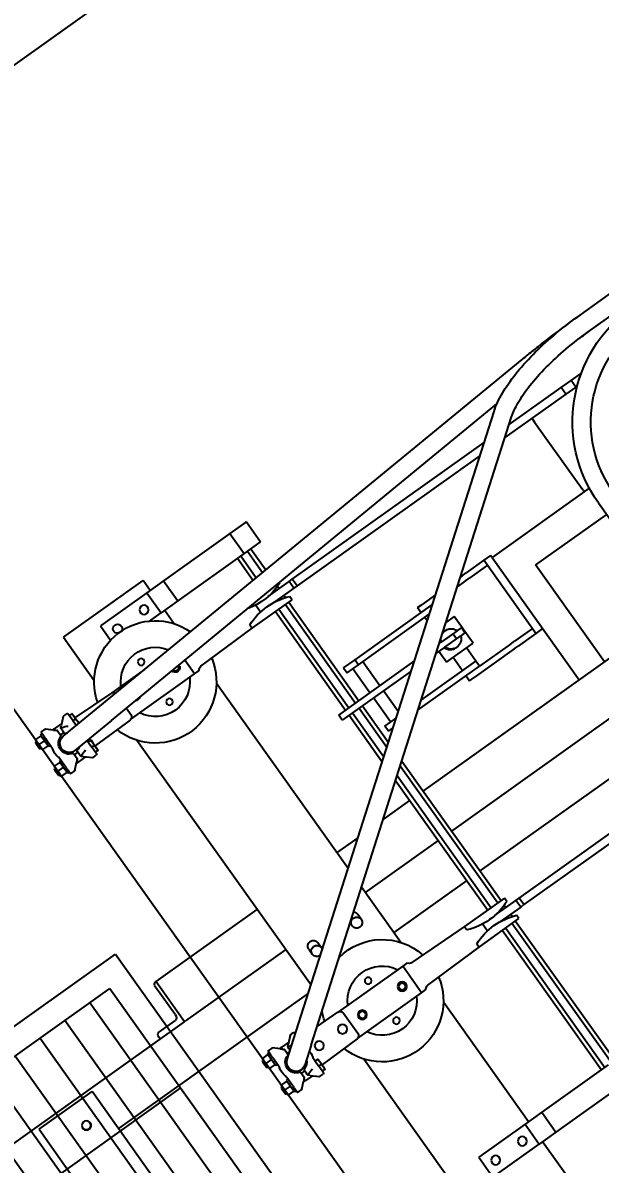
# Model space of a CAD drawing. Header units: feet. Extents: x 2321988 to 2329858, y 6722724 to 6730499.
# Drawn here: x 2326040.47 to 2326043.43, y 6726808.98 to 6726814.81 of the extents above; entities that cross this region are included whole.
import ezdxf

# ---------------------------------------------------------------- set-up
doc = ezdxf.new("R2010")
doc.units = ezdxf.units.FT
doc.header["$MEASUREMENT"] = 0
doc.header["$PDSIZE"] = 5
doc.layers.add('BESS Dimensions', color=3, linetype='Continuous')
doc.layers.add('C-BESS-EQUIPMENT', color=255, linetype='Continuous')
doc.styles.add('TG_DIMS', font='arial.ttf')
doc.dimstyles.new('TG-PROPOSED-ANNO', dxfattribs={"dimtxt": 0.1, "dimasz": 0.1, "dimexe": 0.05, "dimexo": 0.05, "dimgap": 0.02, "dimtad": 0, "dimtih": 1, "dimtoh": 1, "dimdsep": 46, "dimtxsty": 'TG_DIMS', "dimcen": 0, "dimclrd": 256, "dimclre": 256, "dimclrt": 256, "dimaunit": 1, "dimadec": 6, "dimazin": 2, "dimtfac": 1, "dimtofl": 0, "dimtmove": 1, "dimatfit": 3, "dimfxl": 1, "dimtolj": 1, "dimtzin": 0, "dimarcsym": 0})

# ---------------------------------------------------------------- blocks, each defined once
blk = doc.blocks.new('Midpoint Site Plan$0$GA 34.5kV 10MVAR Cap Bank top')
at = {"color": 0}
for p, q in [((-35.431, -29.332), (-35.431, 29.322)), ((-66.94, -9.927), (-66.94, 9.573)), ((-60.94, 9.573), (-60.94, 0.573)), ((-64.69, -0.927), (-64.69, 0.573)), ((-64.69, 0.573), (-61.19, 0.573)), ((-59.94, 0.573), (-61.19, 0.573)), ((-61.19, -0.927), (-61.19, 0.573)), ((-59.94, -0.927), (-59.94, 0.573)), ((-54.94, 0.573), (-59.94, 0.573)), ((-61.19, -0.927), (-64.69, -0.927)), ((-59.94, -0.927), (-61.19, -0.927)), ((-60.94, -0.927), (-60.94, -9.927)), ((-54.94, -0.927), (-59.94, -0.927)), ((-55.44, -11.408), (-55.44, -0.927)), ((-55.19, -11.408), (-55.19, -0.927)), ((-54.69, -11.408), (-54.69, -0.927)), ((-54.44, -11.408), (-54.44, -0.927)), ((-81.669, -5.54), (-81.669, -17.98)), ((-85.669, -17.98), (-85.669, -6.855)), ((-72.096, -10.974), (-72.05, -10.927)), ((-72.096, -11.38), (-72.096, -10.974)), ((-72.05, -10.927), (-72.05, -11.427)), ((-72.003, -10.927), (-72.05, -10.927)), ((-72.003, -10.802), (-72.003, -10.99)), ((-72.003, -10.99), (-72.003, -11.365)), ((-71.97, -10.802), (-71.598, -10.802)), ((-71.97, -11.177), (-71.598, -11.177)), ((-71.565, -11.611), (-71.565, -10.743)), ((-71.44, -10.743), (-71.565, -10.743)), ((-71.44, -10.972), (-71.44, -10.63)), ((-71.44, -10.972), (-71.44, -10.998)), ((-71.44, -11.109), (-71.44, -10.998)), ((-71.44, -11.109), (-71.44, -11.309)), ((-71.14, -10.615), (-71.424, -10.615)), ((-71.14, -10.615), (-71.14, -10.615)), ((-71.119, -10.623), (-70.751, -10.955)), ((-70.876, -10.842), (-70.871, -10.846)), ((-70.846, -11.106), (-70.846, -11.106)), ((-70.784, -10.925), (-70.654, -10.92)), ((-70.575, -11.113), (-70.751, -10.955)), ((-70.654, -10.92), (-70.654, -11.042)), ((-70.096, -10.92), (-70.654, -10.92)), ((-70.654, -11.06), (-70.654, -11.06)), ((-70.654, -11.131), (-70.654, -11.131)), ((-70.565, -11.138), (-70.565, -11.136)), ((-70.565, -11.138), (-70.565, -11.138)), ((-70.565, -11.139), (-70.565, -11.138)), ((-70.565, -11.483), (-70.565, -11.139)), ((-70.315, -11.143), (-70.315, -11.195)), ((-70.315, -11.195), (-70.315, -11.259)), ((-70.206, -11.018), (-70.294, -11.096)), ((-70.206, -11.018), (-69.77, -10.631)), ((-70.034, -10.92), (-70.034, -10.92)), ((-69.77, -10.631), (-69.77, -10.631)), ((-69.729, -10.615), (-69.503, -10.615)), ((-69.729, -10.615), (-69.729, -10.615)), ((-69.44, -10.677), (-69.44, -11.177)), ((-69.44, -10.802), (-69.266, -10.802)), ((-69.44, -11.177), (-69.266, -11.177)), ((-69.44, -11.448), (-69.44, -11.177)), ((-69.232, -10.99), (-69.232, -10.802)), ((-69.232, -11.365), (-69.232, -10.99)), ((-69.19, -11.12), (-69.232, -11.119)), ((-66.56, -11.172), (-69.19, -11.12)), ((-66.515, -11.177), (-61.69, -11.177)), ((-61.69, -11.177), (-61.386, -11.177)), ((-61.69, -11.177), (-61.69, -13.177)), ((-61.386, -11.177), (-61.255, -11.28)), ((-72.096, -11.38), (-72.05, -11.427)), ((-72.003, -11.427), (-72.05, -11.427)), ((-72.003, -11.365), (-72.003, -11.552)), ((-71.97, -11.552), (-71.598, -11.552)), ((-71.565, -11.611), (-71.44, -11.611)), ((-71.44, -11.309), (-71.44, -11.74)), ((-70.315, -11.435), (-70.565, -11.435)), ((-70.315, -11.259), (-70.315, -11.419)), ((-70.315, -11.419), (-70.315, -11.483)), ((-69.081, -12.492), (-70.103, -11.727)), ((-69.44, -11.74), (-69.44, -11.448)), ((-69.44, -11.552), (-69.266, -11.552)), ((-69.232, -11.552), (-69.232, -11.365)), ((-66.315, -12.932), (-66.315, -11.422)), ((-61.105, -11.333), (-57.19, -11.408)), ((-57.19, -11.658), (-57.19, -11.408)), ((-57.19, -11.408), (-54.19, -11.408)), ((-54.69, -11.927), (-54.69, -11.823)), ((-54.44, -11.927), (-54.44, -11.75)), ((-54.19, -11.408), (-54.19, -11.658)), ((-69.081, -12.492), (-36.712, -36.724)), ((-56.19, -11.919), (-56.19, -11.927)), ((-56.116, -11.927), (-56.19, -11.927)), ((-56.19, -12.427), (-56.19, -11.927)), ((-56.19, -12.427), (-56.19, -12.436)), ((-56.19, -12.427), (-56.116, -12.427)), ((-53.69, -11.927), (-55.264, -11.927)), ((-55.264, -12.427), (-53.69, -12.427)), ((-55.19, -11.927), (-55.19, -11.919)), ((-55.19, -12.436), (-55.19, -12.427)), ((-54.69, -12.532), (-54.69, -12.427)), ((-54.44, -12.605), (-54.44, -12.427)), ((-53.69, -11.927), (-53.69, -12.427)), ((-53.44, -11.927), (-53.69, -11.927)), ((-53.69, -12.427), (-53.44, -12.427)), ((-35.431, -11.927), (-53.44, -11.927)), ((-53.44, -11.927), (-53.44, -12.427)), ((-53.44, -12.427), (-35.431, -12.427)), ((-72.096, -12.974), (-72.05, -12.927)), ((-72.096, -13.38), (-72.096, -12.974)), ((-72.05, -12.927), (-72.05, -13.427)), ((-72.003, -12.927), (-72.05, -12.927)), ((-72.003, -12.802), (-72.003, -12.99)), ((-72.003, -12.99), (-72.003, -13.365)), ((-71.97, -12.802), (-71.598, -12.802)), ((-71.97, -13.177), (-71.598, -13.177)), ((-71.565, -13.611), (-71.565, -12.743)), ((-71.44, -12.743), (-71.565, -12.743)), ((-71.44, -12.615), (-71.44, -13.045)), ((-71.44, -13.045), (-71.44, -13.246)), ((-71.44, -13.357), (-71.44, -13.246)), ((-70.777, -12.628), (-69.755, -13.393)), ((-70.751, -13.4), (-70.575, -13.242)), ((-70.654, -13.224), (-70.654, -13.224)), ((-70.654, -13.241), (-70.654, -13.241)), ((-70.654, -13.294), (-70.654, -13.294)), ((-70.565, -13.198), (-70.565, -12.871)), ((-70.387, -12.92), (-70.565, -12.92)), ((-70.565, -13.199), (-70.565, -13.198)), ((-70.565, -13.202), (-70.565, -13.199)), ((-70.565, -13.218), (-70.565, -13.202)), ((-70.315, -12.973), (-70.315, -13.096)), ((-70.315, -13.096), (-70.315, -13.16)), ((-70.315, -13.16), (-70.315, -13.212)), ((-70.294, -13.258), (-70.206, -13.337)), ((-68.117, -13.213), (-66.56, -13.182)), ((-61.69, -13.177), (-66.515, -13.177)), ((-61.386, -13.177), (-61.69, -13.177)), ((-61.255, -13.075), (-61.386, -13.177)), ((-57.19, -12.946), (-61.105, -13.021)), ((-57.19, -12.946), (-57.19, -12.696)), ((-54.19, -12.946), (-57.19, -12.946)), ((-55.44, -22.704), (-55.44, -12.946)), ((-55.19, -22.891), (-55.19, -12.946)), ((-54.69, -23.265), (-54.69, -12.946)), ((-54.44, -23.452), (-54.44, -12.946)), ((-54.19, -12.696), (-54.19, -12.946)), ((-72.096, -13.38), (-72.05, -13.427)), ((-72.003, -13.427), (-72.05, -13.427)), ((-72.003, -13.365), (-72.003, -13.552)), ((-71.97, -13.552), (-71.598, -13.552)), ((-71.565, -13.611), (-71.44, -13.611)), ((-71.44, -13.357), (-71.44, -13.383)), ((-71.44, -13.724), (-71.44, -13.383)), ((-71.14, -13.74), (-71.424, -13.74)), ((-71.14, -13.74), (-71.14, -13.74)), ((-71.14, -13.74), (-71.14, -13.74)), ((-70.751, -13.4), (-71.119, -13.732)), ((-70.872, -13.509), (-70.876, -13.513)), ((-70.784, -13.43), (-70.654, -13.435)), ((-70.654, -13.313), (-70.654, -13.435)), ((-70.096, -13.435), (-70.654, -13.435)), ((-69.77, -13.724), (-70.206, -13.337)), ((-70.034, -13.435), (-70.034, -13.435)), ((-69.755, -13.393), (-37.386, -37.624)), ((-69.729, -13.74), (-69.503, -13.74)), ((-69.44, -13.629), (-69.44, -13.677)), ((-60.94, -14.427), (-60.94, -18.586)), ((-67.368, -15.18), (-81.669, -15.18)), ((-55.44, -15.18), (-60.94, -15.18)), ((-35.431, -15.18), (-54.44, -15.18)), ((-66.94, -33.927), (-66.94, -15.5)), ((-65.784, -17.365), (-65.784, -16.99)), ((-65.096, -16.99), (-65.096, -17.365)), ((-62.784, -17.206), (-62.784, -16.99)), ((-62.096, -16.99), (-62.096, -17.365)), ((-74.593, -18.18), (-95.19, -18.18)), ((-85.669, -17.98), (-81.669, -17.98)), ((-76.401, -18.18), (-76.401, -18.305)), ((-74.556, -18.18), (-74.593, -18.18)), ((-74.556, -21.18), (-74.556, -18.18)), ((-74.556, -18.18), (-74.494, -18.18)), ((-66.94, -18.18), (-74.494, -18.18)), ((-55.44, -18.18), (-60.94, -18.18)), ((-35.431, -18.18), (-54.44, -18.18)), ((-76.247, -18.555), (-74.977, -18.555)), ((-74.786, -18.865), (-74.786, -20.93)), ((-60.94, -19.992), (-60.94, -33.927)), ((-74.632, -21.18), (-74.556, -21.18)), ((-74.556, -21.18), (-66.94, -21.18)), ((-60.94, -21.18), (-59.353, -21.18)), ((-57.475, -21.18), (-55.44, -21.18)), ((-54.44, -21.18), (-35.431, -21.18)), ((-42.69, -30.396), (-42.69, -21.18)), ((-40.77, -21.18), (-40.77, -28.476)), ((-55.44, -27.608), (-55.44, -24.109)), ((-55.19, -27.608), (-55.19, -24.296)), ((-54.69, -27.608), (-54.69, -24.671)), ((-54.44, -27.608), (-54.44, -24.858)), ((-48.19, -25.046), (-47.844, -25.046)), ((-48.19, -25.421), (-48.19, -25.046)), ((-44.841, -25.046), (-47.844, -25.046)), ((-44.841, -25.046), (-44.532, -25.046)), ((-43.19, -25.046), (-44.532, -25.046)), ((-43.19, -25.046), (-43.19, -30.546)), ((-42.69, -25.046), (-43.19, -25.046)), ((-54.039, -25.421), (-54.039, -25.796)), ((-54.039, -25.421), (-53.688, -25.421)), ((-54.039, -25.796), (-53.187, -25.796)), ((-53.606, -25.796), (-53.606, -27.608)), ((-51.811, -25.421), (-47.182, -25.421)), ((-51.31, -25.796), (-47.182, -25.796)), ((-48.185, -25.796), (-48.185, -26.796)), ((-47.185, -25.796), (-47.185, -26.796)), ((-44.841, -25.421), (-47.182, -25.421)), ((-47.182, -25.421), (-47.182, -25.796)), ((-44.841, -25.421), (-44.532, -25.421)), ((-43.19, -25.421), (-44.532, -25.421)), ((-52.856, -26.043), (-52.856, -27.608)), ((-48.685, -26.796), (-46.685, -26.796)), ((-48.685, -26.796), (-48.685, -27.608)), ((-47.684, -27.171), (-47.634, -27.171)), ((-46.685, -26.796), (-46.685, -28.796)), ((-50.766, -27.608), (-55.963, -27.608)), ((-55.963, -27.608), (-55.963, -27.983)), ((-55.963, -27.983), (-50.265, -27.983)), ((-55.44, -35.408), (-55.44, -27.983)), ((-55.19, -35.408), (-55.19, -27.983)), ((-54.69, -35.408), (-54.69, -27.983)), ((-54.44, -35.408), (-54.44, -27.983)), ((-53.606, -27.983), (-53.606, -29.796)), ((-52.856, -27.983), (-52.856, -29.796)), ((-48.231, -27.608), (-48.888, -27.608)), ((-48.388, -27.983), (-48.231, -27.983)), ((-48.231, -27.608), (-48.23, -27.608)), ((-48.23, -27.983), (-48.231, -27.983)), ((-48.23, -27.608), (-47.038, -27.608)), ((-47.038, -27.983), (-48.23, -27.983)), ((-47.354, -27.608), (-47.354, -27.983)), ((-46.72, -27.608), (-47.038, -27.608)), ((-47.038, -27.983), (-46.72, -27.983)), ((-46.72, -27.608), (-46.72, -27.983)), ((-47.684, -28.421), (-47.634, -28.421)), ((-35.431, -28.476), (-40.77, -28.476)), ((-46.685, -28.796), (-47.302, -28.796)), ((-47.185, -28.796), (-47.185, -28.883)), ((-54.039, -29.796), (-53.173, -29.796)), ((-54.039, -30.171), (-54.039, -29.796)), ((-53.173, -29.796), (-47.844, -29.796)), ((-53.173, -30.171), (-53.173, -29.796)), ((-48.185, -29.54), (-48.185, -29.796)), ((-54.039, -30.171), (-53.173, -30.171)), ((-53.173, -30.171), (-47.343, -30.171)), ((-48.19, -30.546), (-48.19, -30.171)), ((-48.19, -30.546), (-47.844, -30.546)), ((-46.842, -30.546), (-47.844, -30.546)), ((-44.841, -30.171), (-45.466, -30.171)), ((-44.841, -30.546), (-44.965, -30.546)), ((-44.841, -30.171), (-44.532, -30.171)), ((-44.841, -30.546), (-44.532, -30.546)), ((-43.19, -30.171), (-44.532, -30.171)), ((-43.19, -30.546), (-44.532, -30.546)), ((-42.69, -30.546), (-43.19, -30.546)), ((-35.365, -30.396), (-42.69, -30.396)), ((-42.69, -30.396), (-42.69, -30.546)), ((-35.74, -30.528), (-35.74, -30.396)), ((-35.74, -30.528), (-35.74, -30.636)), ((-35.74, -30.87), (-35.74, -30.636)), ((-35.74, -31.146), (-35.74, -30.87)), ((-35.74, -35.646), (-35.74, -31.146)), ((-72.096, -34.974), (-72.05, -34.927)), ((-72.096, -35.38), (-72.096, -34.974)), ((-72.05, -34.927), (-72.05, -35.427)), ((-72.003, -34.927), (-72.05, -34.927)), ((-72.003, -34.802), (-72.003, -34.99)), ((-71.97, -34.802), (-71.598, -34.802)), ((-71.565, -35.611), (-71.565, -34.743)), ((-71.44, -34.743), (-71.565, -34.743)), ((-71.44, -34.972), (-71.44, -34.63)), ((-71.44, -34.972), (-71.44, -34.998)), ((-71.14, -34.615), (-71.424, -34.615)), ((-71.14, -34.615), (-71.14, -34.615)), ((-71.119, -34.623), (-70.751, -34.955)), ((-70.876, -34.842), (-70.871, -34.846)), ((-70.784, -34.925), (-70.654, -34.92)), ((-70.575, -35.113), (-70.751, -34.955)), ((-70.654, -34.92), (-70.654, -35.042)), ((-70.096, -34.92), (-70.654, -34.92)), ((-70.206, -35.018), (-69.77, -34.631)), ((-70.034, -34.92), (-70.034, -34.92)), ((-69.77, -34.631), (-69.77, -34.631)), ((-69.729, -34.615), (-69.503, -34.615)), ((-69.729, -34.615), (-69.729, -34.615)), ((-69.44, -34.677), (-69.44, -35.177)), ((-69.44, -34.802), (-69.266, -34.802)), ((-69.232, -34.99), (-69.232, -34.802)), ((-72.096, -35.38), (-72.05, -35.427)), ((-72.003, -35.427), (-72.05, -35.427)), ((-72.003, -34.99), (-72.003, -35.365)), ((-72.003, -35.365), (-72.003, -35.552)), ((-71.97, -35.177), (-71.598, -35.177)), ((-71.97, -35.552), (-71.598, -35.552)), ((-71.565, -35.611), (-71.44, -35.611)), ((-71.44, -35.109), (-71.44, -34.998)), ((-71.44, -35.109), (-71.44, -35.309)), ((-71.44, -35.309), (-71.44, -35.74)), ((-70.846, -35.106), (-70.846, -35.106)), ((-70.654, -35.06), (-70.654, -35.06)), ((-70.654, -35.131), (-70.654, -35.131)), ((-70.565, -35.138), (-70.565, -35.136)), ((-70.565, -35.138), (-70.565, -35.138)), ((-70.565, -35.139), (-70.565, -35.138)), ((-70.565, -35.483), (-70.565, -35.139)), ((-70.315, -35.435), (-70.565, -35.435)), ((-67.499, -35.814), (-70.402, -35.616)), ((-70.315, -35.143), (-70.315, -35.195)), ((-70.315, -35.195), (-70.315, -35.259)), ((-70.315, -35.259), (-70.315, -35.419)), ((-70.315, -35.419), (-70.315, -35.483)), ((-70.206, -35.018), (-70.294, -35.096)), ((-69.44, -35.177), (-69.266, -35.177)), ((-69.44, -35.448), (-69.44, -35.177)), ((-69.44, -35.682), (-69.44, -35.448)), ((-69.44, -35.552), (-69.266, -35.552)), ((-69.232, -35.365), (-69.232, -34.99)), ((-69.19, -35.12), (-69.232, -35.119)), ((-69.232, -35.552), (-69.232, -35.365)), ((-66.56, -35.172), (-69.19, -35.12)), ((-66.515, -35.177), (-61.69, -35.177)), ((-66.315, -35.895), (-66.315, -35.422)), ((-61.69, -35.177), (-61.386, -35.177)), ((-61.69, -35.177), (-61.69, -36.21)), ((-61.386, -35.177), (-61.255, -35.28)), ((-61.105, -35.333), (-57.19, -35.408)), ((-57.19, -35.658), (-57.19, -35.408)), ((-57.19, -35.408), (-54.19, -35.408)), ((-54.19, -35.408), (-54.19, -35.658)), ((-35.74, -35.922), (-35.74, -35.646)), ((-67.499, -35.814), (-36.982, -37.894)), ((-56.19, -35.919), (-56.19, -35.927)), ((-56.116, -35.927), (-56.19, -35.927)), ((-56.19, -36.427), (-56.19, -35.927)), ((-53.69, -35.927), (-55.264, -35.927)), ((-55.19, -35.927), (-55.19, -35.919)), ((-54.69, -35.927), (-54.69, -35.823)), ((-54.44, -35.927), (-54.44, -35.75)), ((-53.69, -35.927), (-53.69, -36.427)), ((-53.44, -35.927), (-53.69, -35.927)), ((-39.653, -35.927), (-53.44, -35.927)), ((-53.44, -35.927), (-53.44, -36.427)), ((-33.19, -35.927), (-37.776, -35.927)), ((-35.74, -35.927), (-35.74, -35.922)), ((-32.44, -35.927), (-33.19, -35.927)), ((-33.19, -35.927), (-33.19, -36.427)), ((-32.329, -35.927), (-32.44, -35.927)), ((-32.44, -35.927), (-32.44, -36.427)), ((-72.096, -36.974), (-72.05, -36.927)), ((-72.096, -37.38), (-72.096, -36.974)), ((-72.05, -36.927), (-72.05, -37.427)), ((-72.003, -36.927), (-72.05, -36.927)), ((-72.003, -36.802), (-72.003, -36.99)), ((-72.003, -36.99), (-72.003, -37.365)), ((-71.97, -36.802), (-71.598, -36.802)), ((-71.565, -37.611), (-71.565, -36.743)), ((-71.44, -36.743), (-71.565, -36.743)), ((-71.44, -36.615), (-71.44, -37.045)), ((-71.44, -37.045), (-71.44, -37.246)), ((-70.565, -37.198), (-70.565, -36.871)), ((-70.315, -36.92), (-70.565, -36.92)), ((-70.478, -36.738), (-67.575, -36.936)), ((-70.315, -36.871), (-70.315, -36.936)), ((-70.315, -36.936), (-70.315, -37.096)), ((-69.44, -36.906), (-69.44, -36.809)), ((-69.44, -37.177), (-69.44, -36.906)), ((-69.232, -36.99), (-69.232, -36.823)), ((-69.232, -37.365), (-69.232, -36.99)), ((-67.575, -36.936), (-34.128, -39.216)), ((-56.19, -36.427), (-56.19, -36.436)), ((-56.19, -36.427), (-56.116, -36.427)), ((-55.264, -36.427), (-53.69, -36.427)), ((-55.19, -36.436), (-55.19, -36.427)), ((-54.69, -36.532), (-54.69, -36.427)), ((-54.44, -36.605), (-54.44, -36.427)), ((-54.19, -36.696), (-54.19, -36.721)), ((-53.69, -36.427), (-53.44, -36.427)), ((-53.44, -36.427), (-38.985, -36.427)), ((-37.108, -36.427), (-33.19, -36.427)), ((-33.19, -36.427), (-32.44, -36.427)), ((-32.44, -36.427), (-31.661, -36.427)), ((-72.096, -37.38), (-72.05, -37.427)), ((-72.003, -37.427), (-72.05, -37.427)), ((-72.003, -37.365), (-72.003, -37.552)), ((-71.97, -37.177), (-71.598, -37.177)), ((-71.97, -37.552), (-71.598, -37.552)), ((-71.565, -37.611), (-71.44, -37.611)), ((-71.44, -37.357), (-71.44, -37.246)), ((-71.44, -37.357), (-71.44, -37.383)), ((-71.44, -37.724), (-71.44, -37.383)), ((-71.14, -37.74), (-71.424, -37.74)), ((-71.14, -37.74), (-71.14, -37.74)), ((-71.14, -37.74), (-71.14, -37.74)), ((-70.751, -37.4), (-71.119, -37.732)), ((-70.872, -37.509), (-70.876, -37.513)), ((-70.784, -37.43), (-70.654, -37.435)), ((-70.751, -37.4), (-70.575, -37.242)), ((-70.654, -37.224), (-70.654, -37.224)), ((-70.654, -37.241), (-70.654, -37.241)), ((-70.654, -37.294), (-70.654, -37.294)), ((-70.654, -37.313), (-70.654, -37.435)), ((-70.096, -37.435), (-70.654, -37.435)), ((-70.565, -37.199), (-70.565, -37.198)), ((-70.565, -37.202), (-70.565, -37.199)), ((-70.565, -37.218), (-70.565, -37.202)), ((-70.315, -37.096), (-70.315, -37.16)), ((-70.315, -37.16), (-70.315, -37.212)), ((-70.294, -37.258), (-70.206, -37.337)), ((-69.77, -37.724), (-70.206, -37.337)), ((-70.034, -37.435), (-70.034, -37.435)), ((-69.729, -37.74), (-69.503, -37.74)), ((-69.44, -37.177), (-69.266, -37.177)), ((-69.44, -37.177), (-69.44, -37.677)), ((-69.44, -37.552), (-69.266, -37.552)), ((-69.232, -37.236), (-69.19, -37.235)), ((-69.232, -37.552), (-69.232, -37.365)), ((-69.19, -37.235), (-66.56, -37.182)), ((-64.041, -37.177), (-66.515, -37.177)), ((-55.44, -39.427), (-55.44, -37.764)), ((-55.19, -39.427), (-55.19, -37.781)), ((-66.94, -41.677), (-66.94, -38.427)), ((-60.94, -38.427), (-60.94, -39.427)), ((-54.69, -39.427), (-54.69, -37.815)), ((-54.44, -39.427), (-54.44, -37.832)), ((-29.842, -38.244), (-26.692, -38.244)), ((-64.69, -40.927), (-64.69, -39.851)), ((-62.069, -39.427), (-61.19, -39.427)), ((-59.94, -39.427), (-61.19, -39.427)), ((-61.19, -40.927), (-61.19, -39.427)), ((-59.94, -40.927), (-59.94, -39.427)), ((-54.94, -39.427), (-59.94, -39.427)), ((-53.742, -39.427), (-54.94, -39.427)), ((-54.94, -40.927), (-54.94, -39.427)), ((-53.742, -39.427), (-53.69, -39.427)), ((-53.69, -40.927), (-53.69, -39.427)), ((-29.842, -39.369), (-26.692, -39.369)), ((-61.19, -40.927), (-64.69, -40.927)), ((-59.94, -40.927), (-61.19, -40.927)), ((-60.94, -40.927), (-60.94, -41.677)), ((-54.94, -40.927), (-59.94, -40.927)), ((-53.742, -40.927), (-54.94, -40.927)), ((-53.69, -40.927), (-53.742, -40.927)), ((-66.94, -41.677), (-60.94, -41.677))]:
    blk.add_line(p, q, dxfattribs=at)
for centre, radius in [((-63.94, -0.177), 0.281), ((-61.94, -0.177), 0.281), ((-63.94, -10.677), 0.209), ((-68.69, -12.177), 0.281), ((-68.69, -12.177), 0.281), ((-66.94, -12.177), 0.281), ((-66.94, -12.177), 0.281), ((-65.44, -12.177), 0.281), ((-65.44, -12.177), 0.209), ((-62.44, -12.177), 0.281), ((-62.44, -12.177), 0.209), ((-63.94, -13.677), 0.209), ((-83.169, -16.48), 0.281), ((-63.94, -34.677), 0.209), ((-63.94, -37.677), 0.209), ((-61.94, -40.177), 0.281)]:
    blk.add_circle(centre, radius, dxfattribs=at)
for centre, radius, start, end in [((-63.94, -12.177), 3.75, 12.7601, 164.14291), ((-63.94, -12.177), 2.125, 28.07249, 151.92751), ((-71.424, -10.63), 0.0156, 90, 180), ((-70.253, -11.143), 0.0625, 131.63354, 180), ((-70.253, -11.195), 0.0625, 79.19308, 180), ((-70.44, -12.177), 1.062, 57.3631, 79.19308), ((-69.503, -10.677), 0.0625, 0, 90), ((-66.565, -11.422), 0.25, 0, 88.85424), ((-70.44, -12.177), 1.063, 163.7398, 196.2602), ((-70.44, -12.177), 0.656, 105.12167, 254.87833), ((-70.44, -12.177), 0.562, 53.18106, 233.18106), ((-70.628, -11.483), 0.0625, 285.12167, 0), ((-70.253, -11.483), 0.0625, 180, 254.87833), ((-70.44, -12.177), 0.656, 22.17834, 74.87833), ((-70.44, -12.177), 1.062, 355.14678, 16.2602), ((-61.101, -11.083), 0.25, 231.85542, 268.90487), ((-55.69, -7.95), 4, 247.97569, 292.02431), ((-55.69, -16.404), 4, 67.97569, 112.02431), ((-70.628, -12.871), 0.0625, 0, 74.87833), ((-70.253, -13.16), 0.0625, 180, 280.80692), ((-70.253, -13.212), 0.0625, 180, 228.36646), ((-70.44, -12.177), 1.063, 280.80692, 291.21535), ((-63.94, -12.177), 3.75, 195.85709, 205.89968), ((-66.565, -12.932), 0.25, 271.14576, 0), ((-63.94, -12.177), 2.125, 208.07249, 331.92751), ((-63.94, -12.177), 3.75, 260.46245, 347.2399), ((-61.101, -13.271), 0.25, 91.09513, 128.14458), ((-71.424, -13.724), 0.0156, 180, 270), ((-69.503, -13.677), 0.0625, 270, 0), ((-83.169, -16.5), 0.281, 2.03943, 177.96057), ((-65.44, -16.99), 0.344, 84.51566, 180), ((-62.44, -16.99), 0.344, 0, 180), ((-65.44, -16.99), 0.344, 180, 0), ((-65.44, -17.365), 0.344, 180, 0), ((-65.44, -16.99), 0.344, 0, 21.84647), ((-62.44, -16.99), 0.344, 180, 0), ((-62.44, -17.365), 0.344, 309.86363, 0), ((-47.634, -27.796), 0.625, 197.46242, 217.44542), ((-26.868, -29.332), 8.562, 180, 270), ((-26.868, -29.332), 7.437, 180, 270), ((-63.94, -36.177), 3.75, 12.7601, 164.14291), ((-63.94, -36.177), 2.125, 28.07249, 151.92751), ((-71.424, -34.63), 0.0156, 90, 180), ((-69.503, -34.677), 0.0625, 0, 90), ((-70.44, -36.177), 0.656, 105.12167, 254.87833), ((-70.44, -36.177), 0.562, 86.10039, 266.10039), ((-70.628, -35.483), 0.0625, 285.12167, 0), ((-70.253, -35.143), 0.0625, 131.63354, 180), ((-70.253, -35.195), 0.0625, 79.19308, 180), ((-70.253, -35.483), 0.0625, 180, 254.87833), ((-70.44, -36.177), 0.656, 55.09767, 74.87833), ((-70.44, -36.177), 1.063, 57.3631, 79.19308), ((-66.565, -35.422), 0.25, 0, 88.85424), ((-61.101, -35.083), 0.25, 231.85542, 268.90487), ((-55.69, -31.95), 4, 247.97569, 292.02431), ((-70.44, -36.177), 1.063, 163.7398, 196.2602), ((-65.44, -36.177), 0.281, 48.44162, 123.75915), ((-62.44, -36.177), 0.281, 359.86134, 172.33944), ((-62.44, -36.177), 0.209, 1.17209, 171.02869), ((-70.628, -36.871), 0.0625, 0, 74.87833), ((-70.253, -36.871), 0.0625, 105.12167, 180), ((-70.44, -36.177), 0.656, 285.12167, 297.10311), ((-70.44, -36.177), 1.063, 280.80692, 302.6369), ((-66.565, -36.932), 0.25, 271.14576, 339.16318), ((-55.69, -40.404), 4, 67.97569, 105.32986), ((-71.424, -37.724), 0.0156, 180, 270), ((-70.253, -37.16), 0.0625, 180, 280.80692), ((-70.253, -37.212), 0.0625, 180, 228.36646), ((-69.503, -37.677), 0.0625, 270, 0), ((-63.94, -36.177), 3.75, 195.85709, 340.56215), ((-63.94, -36.177), 2.125, 208.07249, 327.88861), ((-63.94, -40.177), 0.281, 116.23322, 63.76678)]:
    blk.add_arc(centre, radius, start, end, dxfattribs=at)
for centre, major_axis, ratio, start_param, end_param in [((-76.247, -18.305), (0, -0.25), 0.615217, 4.712389, 6.283185), ((-74.977, -18.865), (0, 0.31), 0.615217, 4.712389, 6.283185), ((-74.632, -20.93), (0, -0.25), 0.615217, 4.712389, 6.283185), ((-47.634, -27.796), (0.187, 0.596), 1, 5.321607, 7.853982), ((-47.634, -27.796), (-0.188, -0.596), 1, 6.219989, 7.853982)]:
    blk.add_ellipse(centre, major_axis=major_axis, ratio=ratio, start_param=start_param, end_param=end_param, dxfattribs=at)
for points, weights in [([(-71.97, -10.802), (-72.003, -10.903), (-72.003, -10.99)], [1, 1.0379548493, 1]), ([(-72.003, -10.802), (-72.003, -10.802), (-71.97, -10.802)], [1, 1.0379548493, 1]), ([(-72.003, -10.99), (-72.003, -11.077), (-71.97, -11.177)], [1, 1.0379548493, 1]), ([(-71.97, -11.177), (-72.003, -11.278), (-72.003, -11.365)], [1, 1.0379548493, 1]), ([(-71.565, -10.99), (-71.565, -10.903), (-71.598, -10.802)], [1, 1.0379548493, 1]), ([(-71.598, -10.802), (-71.565, -10.802), (-71.565, -10.802)], [1, 1.0379548493, 1]), ([(-71.598, -11.177), (-71.565, -11.077), (-71.565, -10.99)], [1, 1.0379548493, 1]), ([(-71.565, -11.365), (-71.565, -11.278), (-71.598, -11.177)], [1, 1.0379548493, 1]), ([(-69.266, -10.802), (-69.232, -10.802), (-69.232, -10.802)], [1, 1.0379548493, 1]), ([(-69.232, -10.99), (-69.232, -10.903), (-69.266, -10.802)], [1, 1.0379548493, 1]), ([(-69.266, -11.177), (-69.232, -11.077), (-69.232, -10.99)], [1, 1.0379548493, 1]), ([(-69.232, -11.365), (-69.232, -11.278), (-69.266, -11.177)], [1, 1.0379548493, 1]), ([(-72.003, -11.365), (-72.003, -11.452), (-71.97, -11.552)], [1, 1.0379548493, 1]), ([(-71.97, -11.552), (-72.003, -11.552), (-72.003, -11.552)], [1, 1.0379548493, 1]), ([(-71.598, -11.552), (-71.565, -11.452), (-71.565, -11.365)], [1, 1.0379548493, 1]), ([(-71.565, -11.552), (-71.565, -11.552), (-71.598, -11.552)], [1, 1.0379548493, 1]), ([(-69.266, -11.552), (-69.232, -11.452), (-69.232, -11.365)], [1, 1.0379548493, 1]), ([(-69.232, -11.552), (-69.232, -11.552), (-69.266, -11.552)], [1, 1.0379548493, 1]), ([(-71.97, -12.802), (-72.003, -12.903), (-72.003, -12.99)], [1, 1.0379548493, 1]), ([(-72.003, -12.802), (-72.003, -12.802), (-71.97, -12.802)], [1, 1.0379548493, 1]), ([(-72.003, -12.99), (-72.003, -13.077), (-71.97, -13.177)], [1, 1.0379548493, 1]), ([(-71.97, -13.177), (-72.003, -13.278), (-72.003, -13.365)], [1, 1.0379548493, 1]), ([(-71.565, -12.99), (-71.565, -12.903), (-71.598, -12.802)], [1, 1.0379548493, 1]), ([(-71.598, -12.802), (-71.565, -12.802), (-71.565, -12.802)], [1, 1.0379548493, 1]), ([(-71.598, -13.177), (-71.565, -13.077), (-71.565, -12.99)], [1, 1.0379548493, 1]), ([(-71.565, -13.365), (-71.565, -13.278), (-71.598, -13.177)], [1, 1.0379548493, 1]), ([(-72.003, -13.365), (-72.003, -13.452), (-71.97, -13.552)], [1, 1.0379548493, 1]), ([(-71.97, -13.552), (-72.003, -13.552), (-72.003, -13.552)], [1, 1.0379548493, 1]), ([(-71.598, -13.552), (-71.565, -13.452), (-71.565, -13.365)], [1, 1.0379548493, 1]), ([(-71.565, -13.552), (-71.565, -13.552), (-71.598, -13.552)], [1, 1.0379548493, 1]), ([(-71.97, -34.802), (-72.003, -34.903), (-72.003, -34.99)], [1, 1.0379548493, 1]), ([(-72.003, -34.802), (-72.003, -34.802), (-71.97, -34.802)], [1, 1.0379548493, 1]), ([(-71.565, -34.99), (-71.565, -34.903), (-71.598, -34.802)], [1, 1.0379548493, 1]), ([(-71.598, -34.802), (-71.565, -34.802), (-71.565, -34.802)], [1, 1.0379548493, 1]), ([(-69.266, -34.802), (-69.232, -34.802), (-69.232, -34.802)], [1, 1.0379548493, 1]), ([(-69.232, -34.99), (-69.232, -34.903), (-69.266, -34.802)], [1, 1.0379548493, 1]), ([(-72.003, -34.99), (-72.003, -35.077), (-71.97, -35.177)], [1, 1.0379548493, 1]), ([(-71.97, -35.177), (-72.003, -35.278), (-72.003, -35.365)], [1, 1.0379548493, 1]), ([(-72.003, -35.365), (-72.003, -35.452), (-71.97, -35.552)], [1, 1.0379548493, 1]), ([(-71.97, -35.552), (-72.003, -35.552), (-72.003, -35.552)], [1, 1.0379548493, 1]), ([(-71.598, -35.177), (-71.565, -35.077), (-71.565, -34.99)], [1, 1.0379548493, 1]), ([(-71.565, -35.365), (-71.565, -35.278), (-71.598, -35.177)], [1, 1.0379548493, 1]), ([(-71.598, -35.552), (-71.565, -35.452), (-71.565, -35.365)], [1, 1.0379548493, 1]), ([(-71.565, -35.552), (-71.565, -35.552), (-71.598, -35.552)], [1, 1.0379548493, 1]), ([(-69.266, -35.177), (-69.232, -35.077), (-69.232, -34.99)], [1, 1.0379548493, 1]), ([(-69.232, -35.365), (-69.232, -35.278), (-69.266, -35.177)], [1, 1.0379548493, 1]), ([(-69.266, -35.552), (-69.232, -35.452), (-69.232, -35.365)], [1, 1.0379548493, 1]), ([(-69.232, -35.552), (-69.232, -35.552), (-69.266, -35.552)], [1, 1.0379548493, 1]), ([(-71.97, -36.802), (-72.003, -36.903), (-72.003, -36.99)], [1, 1.0379548493, 1]), ([(-72.003, -36.802), (-72.003, -36.802), (-71.97, -36.802)], [1, 1.0379548493, 1]), ([(-72.003, -36.99), (-72.003, -37.077), (-71.97, -37.177)], [1, 1.0379548493, 1]), ([(-71.565, -36.99), (-71.565, -36.903), (-71.598, -36.802)], [1, 1.0379548493, 1]), ([(-71.598, -36.802), (-71.565, -36.802), (-71.565, -36.802)], [1, 1.0379548493, 1]), ([(-71.598, -37.177), (-71.565, -37.077), (-71.565, -36.99)], [1, 1.0379548493, 1]), ([(-69.266, -37.177), (-69.232, -37.077), (-69.232, -36.99)], [1, 1.0379548493, 1]), ([(-69.232, -36.99), (-69.232, -36.911), (-69.26, -36.822)], [1, 1.03439190813, 1.00645695334]), ([(-71.97, -37.177), (-72.003, -37.278), (-72.003, -37.365)], [1, 1.0379548493, 1]), ([(-72.003, -37.365), (-72.003, -37.452), (-71.97, -37.552)], [1, 1.0379548493, 1]), ([(-71.97, -37.552), (-72.003, -37.552), (-72.003, -37.552)], [1, 1.0379548493, 1]), ([(-71.565, -37.365), (-71.565, -37.278), (-71.598, -37.177)], [1, 1.0379548493, 1]), ([(-71.598, -37.552), (-71.565, -37.452), (-71.565, -37.365)], [1, 1.0379548493, 1]), ([(-71.565, -37.552), (-71.565, -37.552), (-71.598, -37.552)], [1, 1.0379548493, 1]), ([(-69.232, -37.365), (-69.232, -37.278), (-69.266, -37.177)], [1, 1.0379548493, 1]), ([(-69.266, -37.552), (-69.232, -37.452), (-69.232, -37.365)], [1, 1.0379548493, 1]), ([(-69.232, -37.552), (-69.232, -37.552), (-69.266, -37.552)], [1, 1.0379548493, 1])]:
    blk.add_rational_spline(points, weights, degree=2, dxfattribs=at)
for points, knots in [([(-71.14, -10.615), (-71.136, -10.615), (-71.133, -10.615), (-71.126, -10.617), (-71.123, -10.619), (-71.12, -10.621), (-71.12, -10.622), (-71.119, -10.622), (-71.119, -10.622), (-71.119, -10.622), (-71.119, -10.622), (-71.119, -10.623), (-71.119, -10.623), (-71.119, -10.623), (-71.119, -10.623), (-71.119, -10.623), (-71.119, -10.623), (-71.119, -10.623), (-71.119, -10.623), (-71.119, -10.623)], [0, 0, 0, 0, 0.02565816, 0.02565816, 0.0510396, 0.0510396, 0.05449307, 0.05449307, 0.05622275, 0.05622275, 0.05708798, 0.05708798, 0.05752071, 0.05752071, 0.05773729, 0.05773729, 0.05784602, 0.05784602, 0.05795664, 0.05795664, 0.05795664, 0.05795664]), ([(-70.565, -11.133), (-70.566, -11.127), (-70.568, -11.119), (-70.575, -11.113), (-70.575, -11.113), (-70.575, -11.113)], [0, 0, 0, 0, 0.1461976, 0.1461976, 0.1467871, 0.1467871, 0.1467871, 0.1467871]), ([(-69.77, -10.631), (-69.77, -10.631), (-69.77, -10.63), (-69.77, -10.63), (-69.77, -10.63), (-69.77, -10.63), (-69.77, -10.63), (-69.769, -10.629), (-69.769, -10.629), (-69.767, -10.627), (-69.765, -10.626), (-69.759, -10.622), (-69.753, -10.619), (-69.742, -10.616), (-69.735, -10.615), (-69.729, -10.615)], [0, 0, 0, 0, 0.0004047, 0.0004047, 0.0009472, 0.0009472, 0.0025742, 0.0025742, 0.0074553, 0.0074553, 0.0221123, 0.0221123, 0.0664647, 0.0664647, 0.1148731, 0.1148731, 0.1148731, 0.1148731]), ([(-69.77, -10.631), (-69.77, -10.631), (-69.77, -10.63), (-69.77, -10.63), (-69.77, -10.63), (-69.77, -10.63), (-69.77, -10.63), (-69.769, -10.63), (-69.769, -10.63), (-69.768, -10.628), (-69.767, -10.628), (-69.763, -10.625), (-69.759, -10.623), (-69.75, -10.618), (-69.743, -10.616), (-69.734, -10.615), (-69.731, -10.615), (-69.729, -10.615)], [0, 0, 0, 0, 0.00041, 0.00041, 0.000773, 0.000773, 0.0018619, 0.0018619, 0.0051283, 0.0051283, 0.0149314, 0.0149314, 0.0444521, 0.0444521, 0.096203, 0.096203, 0.1149876, 0.1149876, 0.1149876, 0.1149876]), ([(-71.452, -11.848), (-71.452, -11.849), (-71.452, -11.85), (-71.453, -11.853), (-71.454, -11.859), (-71.457, -11.867), (-71.459, -11.875), (-71.46, -11.88)], [-0.08775565, -0.08775565, -0.08775565, -0.08775565, -0.08148739, -0.072085, -0.06268261, -0.03760956, 0, 0, 0, 0]), ([(-70.581, -11.525), (-70.585, -11.53), (-70.59, -11.534), (-70.597, -11.538), (-70.599, -11.539), (-70.602, -11.541), (-70.603, -11.541), (-70.605, -11.542), (-70.606, -11.542), (-70.607, -11.542)], [0, 0, 0, 0, 0.05061256, 0.05061256, 0.06848197, 0.06848197, 0.07752895, 0.07752895, 0.086608, 0.086608, 0.086608, 0.086608]), ([(-69.42, -11.88), (-69.42, -11.88), (-69.42, -11.88), (-69.433, -11.835), (-69.44, -11.789), (-69.44, -11.74)], [-0.0012799, -0.0012799, -0.0012799, -0.0012799, 0, 0, 0.4878215, 0.4878215, 0.4878215, 0.4878215]), ([(-71.46, -12.475), (-71.459, -12.479), (-71.457, -12.487), (-71.454, -12.496), (-71.453, -12.501), (-71.452, -12.504), (-71.452, -12.506), (-71.452, -12.506)], [0, 0, 0, 0, 0.037612, 0.06268666, 0.07208966, 0.08149266, 0.08776133, 0.08776133, 0.08776133, 0.08776133]), ([(-70.596, -13.248), (-70.592, -13.248), (-70.588, -13.248), (-70.584, -13.246), (-70.58, -13.245), (-70.577, -13.243), (-70.575, -13.241)], [-0.06449435, -0.06449435, -0.06449435, -0.06449435, -0.0313166, -0.0313166, -0.0313166, -0.00264758, -0.00264758, -0.00264758, -0.00264758]), ([(-70.576, -12.836), (-70.572, -12.841), (-70.569, -12.847), (-70.567, -12.855), (-70.566, -12.858), (-70.566, -12.861), (-70.566, -12.862), (-70.565, -12.864), (-70.565, -12.865), (-70.565, -12.867)], [0, 0, 0, 0, 0.05078883, 0.05078883, 0.06997484, 0.06997484, 0.07970342, 0.07970342, 0.08947015, 0.08947015, 0.08947015, 0.08947015]), ([(-70.575, -13.241), (-70.572, -13.238), (-70.57, -13.235), (-70.567, -13.23), (-70.566, -13.228), (-70.565, -13.223), (-70.565, -13.221), (-70.565, -13.219), (-70.565, -13.219), (-70.565, -13.218)], [0.00281637, 0.00281637, 0.00281637, 0.00281637, 0.03130176, 0.03130176, 0.0492711, 0.0492711, 0.06726045, 0.06726045, 0.06757429, 0.06757429, 0.06757429, 0.06757429]), ([(-70.575, -13.241), (-70.575, -13.241), (-70.575, -13.241), (-70.575, -13.241), (-70.575, -13.242), (-70.575, -13.242), (-70.575, -13.242), (-70.575, -13.242)], [0.0000295, 0.0000295, 0.0000295, 0.0000295, 0.00534652, 0.00534652, 0.00962445, 0.00962445, 0.01073174, 0.01073174, 0.01073174, 0.01073174]), ([(-71.119, -13.732), (-71.119, -13.732), (-71.119, -13.732), (-71.119, -13.732), (-71.119, -13.732), (-71.119, -13.732), (-71.119, -13.732), (-71.119, -13.732), (-71.119, -13.732), (-71.119, -13.732), (-71.119, -13.732), (-71.12, -13.733), (-71.121, -13.734), (-71.124, -13.736), (-71.127, -13.737), (-71.133, -13.739), (-71.136, -13.74), (-71.14, -13.74)], [0, 0, 0, 0, 0.00010275, 0.00010275, 0.00019265, 0.00019265, 0.00046226, 0.00046226, 0.00127082, 0.00127082, 0.00369667, 0.00369667, 0.01098091, 0.01098091, 0.03302267, 0.03302267, 0.05801859, 0.05801859, 0.05801859, 0.05801859]), ([(-69.729, -13.74), (-69.735, -13.74), (-69.742, -13.739), (-69.755, -13.734), (-69.761, -13.731), (-69.767, -13.727), (-69.768, -13.726), (-69.769, -13.725), (-69.769, -13.725), (-69.769, -13.725), (-69.77, -13.725), (-69.77, -13.724), (-69.77, -13.724), (-69.77, -13.724), (-69.77, -13.724), (-69.77, -13.724), (-69.77, -13.724), (-69.77, -13.724), (-69.77, -13.724), (-69.77, -13.724)], [0.00001, 0.00001, 0.00001, 0.00001, 0.0512457, 0.0512457, 0.1016653, 0.1016653, 0.1082777, 0.1082777, 0.1115891, 0.1115891, 0.1132457, 0.1132457, 0.1140748, 0.1140748, 0.1144909, 0.1144909, 0.1147015, 0.1147015, 0.1149189, 0.1149189, 0.1149189, 0.1149189]), ([(-69.729, -13.74), (-69.735, -13.74), (-69.742, -13.739), (-69.755, -13.734), (-69.761, -13.731), (-69.767, -13.727), (-69.768, -13.726), (-69.769, -13.725), (-69.769, -13.725), (-69.769, -13.725), (-69.77, -13.725), (-69.77, -13.724), (-69.77, -13.724), (-69.77, -13.724), (-69.77, -13.724), (-69.77, -13.724), (-69.77, -13.724), (-69.77, -13.724)], [0.0000616, 0.0000616, 0.0000616, 0.0000616, 0.0511949, 0.0511949, 0.1016017, 0.1016017, 0.1082321, 0.1082321, 0.1115525, 0.1115525, 0.1132134, 0.1132134, 0.1140443, 0.1140443, 0.1144605, 0.1144605, 0.1148804, 0.1148804, 0.1148804, 0.1148804]), ([(-48.281, -27.608), (-48.275, -27.59), (-48.268, -27.571), (-48.228, -27.477), (-48.181, -27.408), (-48.072, -27.3), (-48.003, -27.252), (-47.888, -27.204), (-47.848, -27.191), (-47.766, -27.175), (-47.725, -27.171), (-47.684, -27.171)], [5.42739, 5.42739, 5.42739, 5.42739, 5.573282, 5.573282, 6.194718, 6.194718, 6.811244, 6.811244, 7.119506, 7.119506, 7.427769, 7.427769, 7.427769, 7.427769]), ([(-48.229, -28.102), (-48.241, -28.081), (-48.251, -28.06), (-48.268, -28.02), (-48.275, -28.002), (-48.281, -27.983)], [4.1528254, 4.1528254, 4.1528254, 4.1528254, 4.3304096, 4.3304096, 4.4760409, 4.4760409, 4.4760409, 4.4760409]), ([(-47.684, -28.421), (-47.725, -28.421), (-47.766, -28.417), (-47.813, -28.407), (-47.819, -28.406), (-47.824, -28.405)], [2.4759229, 2.4759229, 2.4759229, 2.4759229, 2.7841856, 2.7841856, 2.8278402, 2.8278402, 2.8278402, 2.8278402]), ([(-71.14, -34.615), (-71.136, -34.615), (-71.133, -34.615), (-71.126, -34.617), (-71.123, -34.619), (-71.12, -34.621), (-71.12, -34.622), (-71.119, -34.622), (-71.119, -34.622), (-71.119, -34.622), (-71.119, -34.622), (-71.119, -34.623), (-71.119, -34.623), (-71.119, -34.623), (-71.119, -34.623), (-71.119, -34.623), (-71.119, -34.623), (-71.119, -34.623), (-71.119, -34.623), (-71.119, -34.623)], [0, 0, 0, 0, 0.02565816, 0.02565816, 0.0510396, 0.0510396, 0.05449307, 0.05449307, 0.05622275, 0.05622275, 0.05708798, 0.05708798, 0.05752071, 0.05752071, 0.05773729, 0.05773729, 0.05784602, 0.05784602, 0.05795664, 0.05795664, 0.05795664, 0.05795664]), ([(-69.77, -34.631), (-69.77, -34.631), (-69.77, -34.63), (-69.77, -34.63), (-69.77, -34.63), (-69.77, -34.63), (-69.77, -34.63), (-69.769, -34.629), (-69.769, -34.629), (-69.767, -34.627), (-69.765, -34.626), (-69.759, -34.622), (-69.753, -34.619), (-69.742, -34.616), (-69.735, -34.615), (-69.729, -34.615)], [0, 0, 0, 0, 0.0004047, 0.0004047, 0.0009472, 0.0009472, 0.0025742, 0.0025742, 0.0074553, 0.0074553, 0.0221123, 0.0221123, 0.0664647, 0.0664647, 0.1148731, 0.1148731, 0.1148731, 0.1148731]), ([(-69.77, -34.631), (-69.77, -34.631), (-69.77, -34.63), (-69.77, -34.63), (-69.77, -34.63), (-69.77, -34.63), (-69.77, -34.63), (-69.769, -34.63), (-69.769, -34.63), (-69.768, -34.628), (-69.767, -34.628), (-69.763, -34.625), (-69.759, -34.623), (-69.75, -34.618), (-69.743, -34.616), (-69.734, -34.615), (-69.731, -34.615), (-69.729, -34.615)], [0, 0, 0, 0, 0.00041, 0.00041, 0.000773, 0.000773, 0.0018619, 0.0018619, 0.0051283, 0.0051283, 0.0149314, 0.0149314, 0.0444521, 0.0444521, 0.096203, 0.096203, 0.1149876, 0.1149876, 0.1149876, 0.1149876]), ([(-70.581, -35.525), (-70.585, -35.53), (-70.59, -35.534), (-70.597, -35.538), (-70.599, -35.539), (-70.602, -35.541), (-70.603, -35.541), (-70.605, -35.542), (-70.606, -35.542), (-70.607, -35.542)], [0, 0, 0, 0, 0.05061256, 0.05061256, 0.06848197, 0.06848197, 0.07752895, 0.07752895, 0.086608, 0.086608, 0.086608, 0.086608]), ([(-70.565, -35.133), (-70.566, -35.127), (-70.568, -35.119), (-70.575, -35.113), (-70.575, -35.113), (-70.575, -35.113)], [0, 0, 0, 0, 0.1461976, 0.1461976, 0.1467871, 0.1467871, 0.1467871, 0.1467871]), ([(-71.452, -35.848), (-71.452, -35.849), (-71.452, -35.85), (-71.453, -35.853), (-71.454, -35.859), (-71.457, -35.867), (-71.459, -35.875), (-71.46, -35.88)], [-0.08775565, -0.08775565, -0.08775565, -0.08775565, -0.08148739, -0.072085, -0.06268261, -0.03760956, 0, 0, 0, 0]), ([(-71.46, -36.475), (-71.459, -36.479), (-71.457, -36.487), (-71.454, -36.496), (-71.453, -36.501), (-71.452, -36.504), (-71.452, -36.506), (-71.452, -36.506)], [0, 0, 0, 0, 0.037612, 0.06268666, 0.07208966, 0.08149266, 0.08776133, 0.08776133, 0.08776133, 0.08776133]), ([(-70.576, -36.836), (-70.572, -36.841), (-70.569, -36.847), (-70.567, -36.855), (-70.566, -36.858), (-70.566, -36.861), (-70.566, -36.862), (-70.565, -36.864), (-70.565, -36.865), (-70.565, -36.867)], [0, 0, 0, 0, 0.05078883, 0.05078883, 0.06997484, 0.06997484, 0.07970342, 0.07970342, 0.08947015, 0.08947015, 0.08947015, 0.08947015]), ([(-36.712, -36.724), (-36.494, -36.887), (-36.208, -37.053), (-35.521, -37.363), (-35.12, -37.509), (-34.228, -37.765), (-33.738, -37.876), (-32.695, -38.057), (-32.143, -38.127), (-31.008, -38.22), (-30.425, -38.244), (-29.842, -38.244)], [0.419991, 0.419991, 0.419991, 0.419991, 0.644394, 0.644394, 0.868798, 0.868798, 1.093202, 1.093202, 1.317606, 1.317606, 1.54201, 1.54201, 1.54201, 1.54201]), ([(-71.119, -37.732), (-71.119, -37.732), (-71.119, -37.732), (-71.119, -37.732), (-71.119, -37.732), (-71.119, -37.732), (-71.119, -37.732), (-71.119, -37.732), (-71.119, -37.732), (-71.119, -37.732), (-71.119, -37.732), (-71.12, -37.733), (-71.121, -37.734), (-71.124, -37.736), (-71.127, -37.737), (-71.133, -37.739), (-71.136, -37.74), (-71.14, -37.74)], [0, 0, 0, 0, 0.00010275, 0.00010275, 0.00019265, 0.00019265, 0.00046226, 0.00046226, 0.00127082, 0.00127082, 0.00369667, 0.00369667, 0.01098091, 0.01098091, 0.03302267, 0.03302267, 0.05801859, 0.05801859, 0.05801859, 0.05801859]), ([(-70.596, -37.248), (-70.592, -37.248), (-70.588, -37.248), (-70.584, -37.246), (-70.58, -37.245), (-70.577, -37.243), (-70.575, -37.241)], [-0.06449435, -0.06449435, -0.06449435, -0.06449435, -0.0313166, -0.0313166, -0.0313166, -0.00264758, -0.00264758, -0.00264758, -0.00264758]), ([(-70.575, -37.241), (-70.572, -37.238), (-70.57, -37.235), (-70.567, -37.23), (-70.566, -37.228), (-70.565, -37.223), (-70.565, -37.221), (-70.565, -37.219), (-70.565, -37.219), (-70.565, -37.218)], [0.00281637, 0.00281637, 0.00281637, 0.00281637, 0.03130176, 0.03130176, 0.0492711, 0.0492711, 0.06726045, 0.06726045, 0.06757429, 0.06757429, 0.06757429, 0.06757429]), ([(-70.575, -37.241), (-70.575, -37.241), (-70.575, -37.241), (-70.575, -37.241), (-70.575, -37.242), (-70.575, -37.242), (-70.575, -37.242), (-70.575, -37.242)], [0.0000295, 0.0000295, 0.0000295, 0.0000295, 0.00534652, 0.00534652, 0.00962445, 0.00962445, 0.01073174, 0.01073174, 0.01073174, 0.01073174]), ([(-69.729, -37.74), (-69.735, -37.74), (-69.742, -37.739), (-69.755, -37.734), (-69.761, -37.731), (-69.767, -37.727), (-69.768, -37.726), (-69.769, -37.725), (-69.769, -37.725), (-69.769, -37.725), (-69.77, -37.725), (-69.77, -37.724), (-69.77, -37.724), (-69.77, -37.724), (-69.77, -37.724), (-69.77, -37.724), (-69.77, -37.724), (-69.77, -37.724), (-69.77, -37.724), (-69.77, -37.724)], [0.00001, 0.00001, 0.00001, 0.00001, 0.0512457, 0.0512457, 0.1016653, 0.1016653, 0.1082777, 0.1082777, 0.1115891, 0.1115891, 0.1132457, 0.1132457, 0.1140748, 0.1140748, 0.1144909, 0.1144909, 0.1147015, 0.1147015, 0.1149189, 0.1149189, 0.1149189, 0.1149189]), ([(-69.729, -37.74), (-69.735, -37.74), (-69.742, -37.739), (-69.755, -37.734), (-69.761, -37.731), (-69.767, -37.727), (-69.768, -37.726), (-69.769, -37.725), (-69.769, -37.725), (-69.769, -37.725), (-69.77, -37.725), (-69.77, -37.724), (-69.77, -37.724), (-69.77, -37.724), (-69.77, -37.724), (-69.77, -37.724), (-69.77, -37.724), (-69.77, -37.724)], [0.0000616, 0.0000616, 0.0000616, 0.0000616, 0.0511949, 0.0511949, 0.1016017, 0.1016017, 0.1082321, 0.1082321, 0.1115525, 0.1115525, 0.1132134, 0.1132134, 0.1140443, 0.1140443, 0.1144605, 0.1144605, 0.1148804, 0.1148804, 0.1148804, 0.1148804]), ([(-37.386, -37.624), (-37.086, -37.849), (-36.731, -38.051), (-35.925, -38.415), (-35.475, -38.577), (-34.495, -38.859), (-33.966, -38.978), (-32.852, -39.172), (-32.267, -39.246), (-31.069, -39.344), (-30.455, -39.369), (-29.842, -39.369)], [0.419991, 0.419991, 0.419991, 0.419991, 0.644394, 0.644394, 0.868798, 0.868798, 1.093202, 1.093202, 1.317606, 1.317606, 1.54201, 1.54201, 1.54201, 1.54201]), ([(-30.618, -38.23), (-30.44, -38.233), (-30.261, -38.236), (-29.717, -38.242), (-29.349, -38.244), (-28.982, -38.244)], [1.342574, 1.342574, 1.342574, 1.342574, 1.411244, 1.411244, 1.5497381, 1.5497381, 1.5497381, 1.5497381]), ([(-34.128, -39.216), (-33.84, -39.236), (-33.536, -39.254), (-32.902, -39.286), (-32.572, -39.3), (-31.891, -39.325), (-31.541, -39.335), (-31.006, -39.348), (-30.828, -39.352), (-30.648, -39.355)], [0.8572675, 0.8572675, 0.8572675, 0.8572675, 0.9957616, 0.9957616, 1.1342557, 1.1342557, 1.2727499, 1.2727499, 1.3412448, 1.3412448, 1.3412448, 1.3412448])]:
    blk.add_open_spline(points, degree=3, knots=knots, dxfattribs=at)
for points in [[(-71.139, -10.615), (-71.139, -10.615), (-71.139, -10.615), (-71.139, -10.615)], [(-71.119, -10.623), (-71.119, -10.623), (-71.119, -10.623), (-71.119, -10.623)], [(-70.565, -11.136), (-70.565, -11.135), (-70.565, -11.134), (-70.565, -11.133)], [(-71.44, -11.74), (-71.44, -11.777), (-71.444, -11.813), (-71.452, -11.848)], [(-71.452, -12.506), (-71.444, -12.541), (-71.44, -12.577), (-71.44, -12.615)], [(-71.139, -34.615), (-71.139, -34.615), (-71.139, -34.615), (-71.139, -34.615)], [(-71.119, -34.623), (-71.119, -34.623), (-71.119, -34.623), (-71.119, -34.623)], [(-70.565, -35.136), (-70.565, -35.135), (-70.565, -35.134), (-70.565, -35.133)], [(-71.44, -35.74), (-71.44, -35.777), (-71.444, -35.813), (-71.452, -35.848)], [(-71.452, -36.506), (-71.444, -36.541), (-71.44, -36.577), (-71.44, -36.615)]]:
    blk.add_open_spline(points, degree=3, dxfattribs=at)
blk = doc.blocks.new('Midpoint Site Plan$0$SWITCH OPERATOR PLATEFORM TOP VIEW')
at = {"color": 0}
for p, q in [((-15, -16.5), (-15, 16.5)), ((-7.5, -16.5), (-7.5, 16.5)), ((0, -16.5), (0, 16.5)), ((7.5, -16.5), (7.5, 16.5)), ((15, -16.5), (15, 16.5)), ((-22.5, 15), (22.5, 15)), ((-22.5, 13.125), (22.5, 13.125)), ((-22.5, 11.25), (22.5, 11.25)), ((-22.5, 9.375), (22.5, 9.375)), ((-22.5, 7.5), (22.5, 7.5)), ((-22.5, 5.625), (22.5, 5.625)), ((-22.5, 3.75), (22.5, 3.75)), ((-22.5, 1.875), (22.5, 1.875)), ((-22.5, 0), (22.5, 0)), ((-22.5, -1.875), (22.5, -1.875)), ((-22.5, -3.75), (22.5, -3.75)), ((-22.5, -5.625), (22.5, -5.625)), ((-22.5, -7.5), (22.5, -7.5)), ((-22.5, -9.375), (22.5, -9.375)), ((-22.5, -11.25), (22.5, -11.25)), ((-22.5, -13.125), (22.5, -13.125)), ((-22.5, -15), (22.5, -15))]:
    blk.add_line(p, q, dxfattribs=at)
for points in [[(-24, -18), (24, -18), (24, 18), (-24, 18)], [(-22.5, -16.5), (22.5, -16.5), (22.5, 16.5), (-22.5, 16.5)]]:
    blk.add_lwpolyline(points, close=True, dxfattribs=at)
blk = doc.blocks.new('*D110')
at = {"layer": 'BESS Dimensions', "lineweight": -2, "transparency": 16777216}
for p, q in [((2325959.3419, 6726878.5788), (2325907.9067, 6726841.9324)), ((2325917.7814, 6726836.6894), (2325957.7158, 6726780.6393)), ((2326007.7221, 6726710.4528), (2325967.7877, 6726766.5029)), ((2326060.8878, 6726736.0536), (2326009.4525, 6726699.4072))]:
    blk.add_line(p, q, dxfattribs=at)
at = {"layer": 'BESS Dimensions', "transparency": 16777216}
for points in [[(2325919.1388, 6726837.6565), (2325916.424, 6726835.7223), (2325911.9788, 6726844.8337)], [(2326009.0794, 6726711.4199), (2326006.3647, 6726709.4857), (2326013.5247, 6726702.3085)]]:
    blk.add_solid(points, dxfattribs=at)
at = {"layer": 'Defpoints', "color": 0, "transparency": 16777216}
for p in [(2325963.414, 6726881.4801), (2326064.9599, 6726738.9549), (2326013.5247, 6726702.3085)]:
    blk.add_point(p, dxfattribs=at)
at = {"layer": 'BESS Dimensions', "transparency": 16777216, "insert": (2325962.7517, 6726773.5711), "char_height": 10, "attachment_point": 5, "style": 'TG_DIMS'}
blk.add_mtext("\\A1;175'", dxfattribs=at)

msp = doc.modelspace()

# ---------------------------------------------------------------- linework, layer by layer
at = {"layer": 'C-BESS-EQUIPMENT'}
msp.add_lwpolyline([(2326038.8714, 6726813.4831), (2326048.6445, 6726820.4462), (2326055.6077, 6726810.6731), (2326045.8345, 6726803.7099)], close=True, dxfattribs=at)

# ---------------------------------------------------------------- block references
at = {"layer": 'C-BESS-EQUIPMENT', "xscale": -0.08333333333333331, "yscale": 0.08333333333333331, "zscale": 0.08333333333333331}
for name, p, rotation in [('Midpoint Site Plan$0$GA 34.5kV 10MVAR Cap Bank top', (2326047.2395, 6726812.0781), 215.4689808292026), ('Midpoint Site Plan$0$SWITCH OPERATOR PLATEFORM TOP VIEW', (2326040.8854, 6726807.5509), 125.4689808292027)]:
    msp.add_blockref(name, p, dxfattribs=dict(at, rotation=rotation))

# ---------------------------------------------------------------- dimensions: what is measured, and where the dimension line sits
at = {"layer": 'BESS Dimensions'}
dim = msp.add_aligned_dim(p1=(2325963.414, 6726881.4801), p2=(2326064.9599, 6726738.9549), distance=-63.1549, dimstyle='TG-PROPOSED-ANNO', override={"dimscale": 50, "dimpost": "'"}, dxfattribs=at)
dim.commit()
dim.dimension.update_dxf_attribs({"geometry": '*D110', "text_midpoint": (2325962.7517, 6726773.5711)})

doc.saveas('drawing.dxf')
